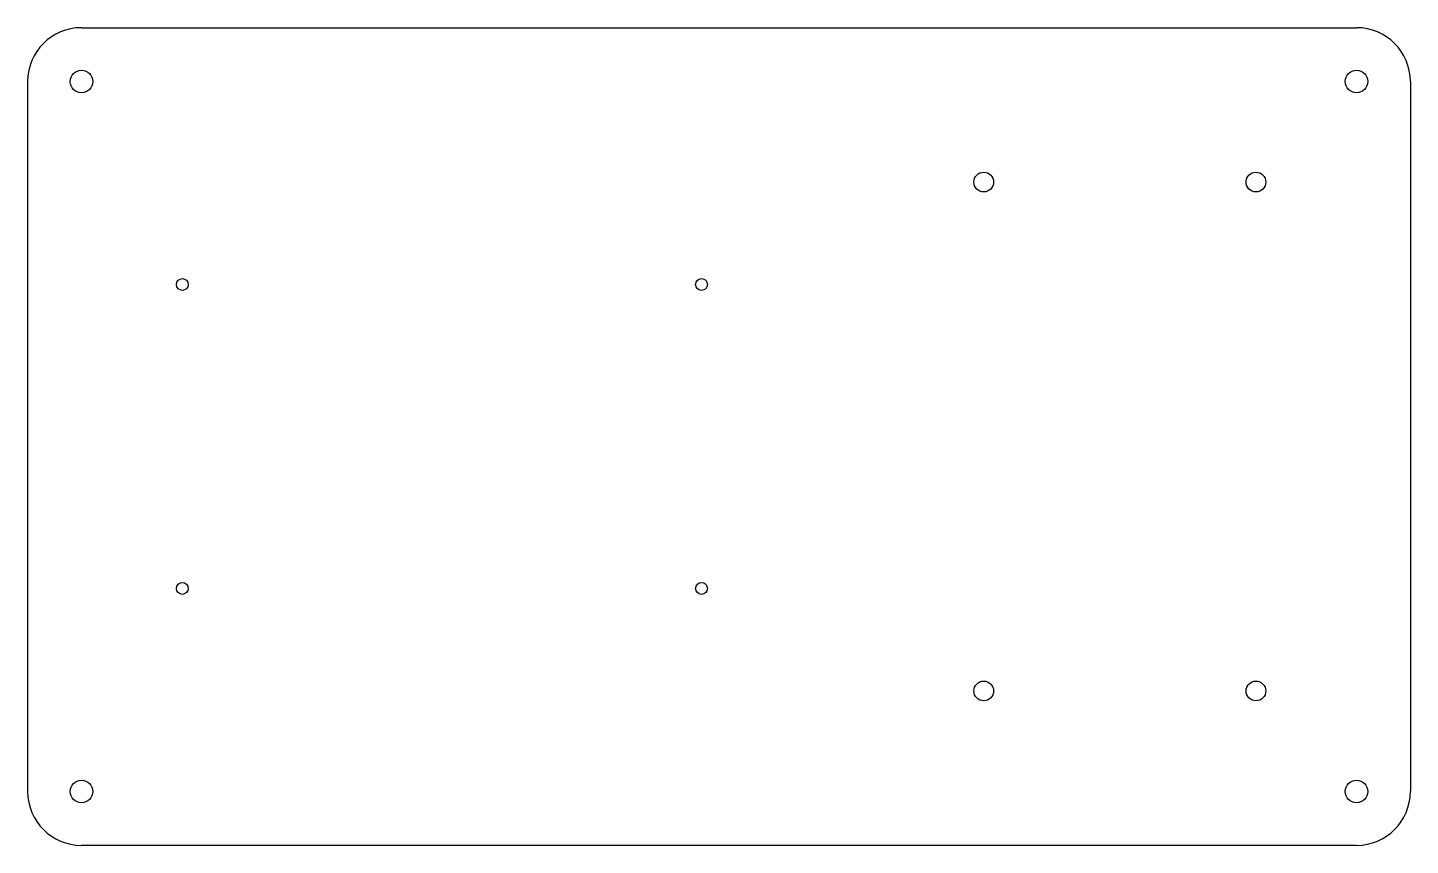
# Model space of a CAD drawing. Header units: millimetres. Extents: x 21 to 278, y 21 to 173.
import ezdxf

# ---------------------------------------------------------------- set-up
doc = ezdxf.new("R2010")
doc.units = ezdxf.units.MM
doc.layers.add('PadHoleLayer', color=156, linetype='Continuous')

msp = doc.modelspace()

# ---------------------------------------------------------------- linework, layer by layer
for p, q in [((30.88, 172.62), (267.88, 172.62)), ((20.88, 162.62), (20.88, 30.62)), ((277.88, 162.62), (277.88, 30.62)), ((267.88, 20.62), (30.88, 20.62))]:
    msp.add_line(p, q)
for centre in [(30.88, 162.62), (267.88, 162.62), (30.88, 30.62), (267.88, 30.62)]:
    msp.add_circle(centre, 2.1)
at = {"color": 7, "linetype": 'Continuous', "true_color": 0xffffff}
for centre in [(49.63, 124.88), (146.13, 124.88), (49.63, 68.38), (146.13, 68.38)]:
    msp.add_circle(centre, 1.1, dxfattribs=at)
for centre, start, end in [((30.88, 162.62), 90, 180), ((267.88, 162.62), 0, 90), ((30.88, 30.62), 180, 270), ((267.88, 30.62), 270, 0)]:
    msp.add_arc(centre, 10, start, end)
at = {"layer": 'PadHoleLayer', "color": 7, "true_color": 0xffffff}
for centre in [(198.58, 143.92), (249.18, 143.92), (198.58, 49.32), (249.18, 49.32)]:
    msp.add_circle(centre, 1.83, dxfattribs=at)

doc.saveas('drawing.dxf')
